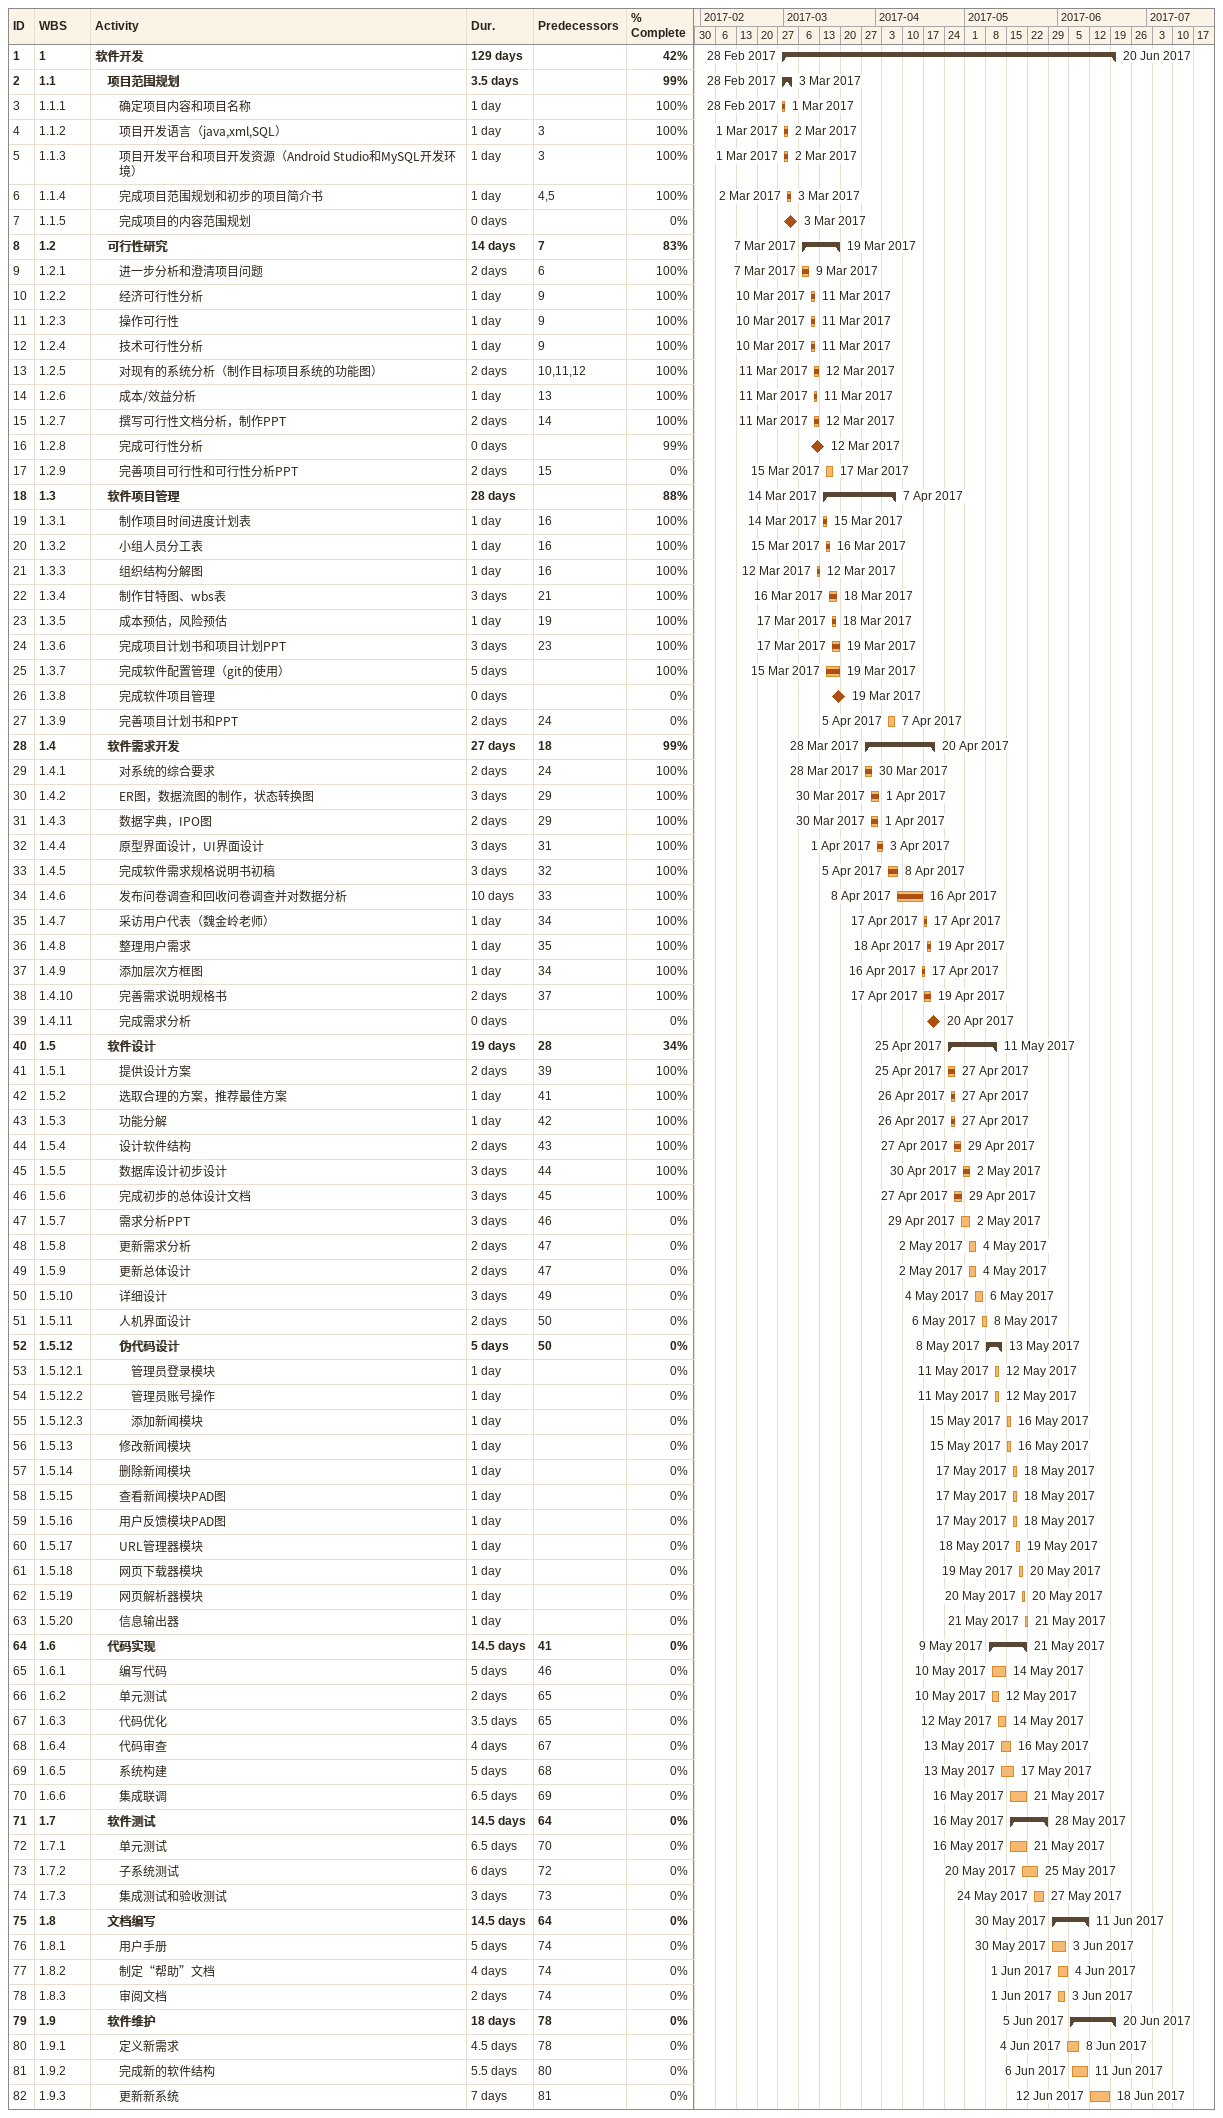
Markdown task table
| ID | WBS | Task | Duration | Start | Finish | Predecessors | % complete |
|---|---|---|---|---|---|---|---|
| 1 | 1 | **软件开发** | 129d | 2017-02-28 | 2017-06-20 |  | 42 |
| 2 | 1.1 | **项目范围规划** | 3.5d | 2017-02-28 | 2017-03-03 |  | 99 |
| 3 | 1.1.1 | 确定项目内容和项目名称 | 1d | 2017-02-28 | 2017-03-01 |  | 100 |
| 4 | 1.1.2 | 项目开发语言（java,xml,SQL） | 1d | 2017-03-01 | 2017-03-02 | 3 | 100 |
| 5 | 1.1.3 | 项目开发平台和项目开发资源（Android Studio和MySQL开发环境） | 1d | 2017-03-01 | 2017-03-02 | 3 | 100 |
| 6 | 1.1.4 | 完成项目范围规划和初步的项目简介书 | 1d | 2017-03-02 | 2017-03-03 | 4, 5 | 100 |
| 7 | 1.1.5 | 完成项目的内容范围规划 | 0d | 2017-03-03 | 2017-03-03 |  | 0 |
| 8 | 1.2 | **可行性研究** | 14d | 2017-03-07 | 2017-03-19 | 7 | 83 |
| 9 | 1.2.1 | 进一步分析和澄清项目问题 | 2d | 2017-03-07 | 2017-03-09 | 6 | 100 |
| 10 | 1.2.2 | 经济可行性分析 | 1d | 2017-03-10 | 2017-03-11 | 9 | 100 |
| 11 | 1.2.3 | 操作可行性 | 1d | 2017-03-10 | 2017-03-11 | 9 | 100 |
| 12 | 1.2.4 | 技术可行性分析 | 1d | 2017-03-10 | 2017-03-11 | 9 | 100 |
| 13 | 1.2.5 | 对现有的系统分析（制作目标项目系统的功能图） | 2d | 2017-03-11 | 2017-03-12 | 10, 11, 12 | 100 |
| 14 | 1.2.6 | 成本/效益分析 | 1d | 2017-03-11 | 2017-03-11 | 13 | 100 |
| 15 | 1.2.7 | 撰写可行性文档分析，制作PPT | 2d | 2017-03-11 | 2017-03-12 | 14 | 100 |
| 16 | 1.2.8 | 完成可行性分析 | 0d | 2017-03-12 | 2017-03-12 |  | 99 |
| 17 | 1.2.9 | 完善项目可行性和可行性分析PPT | 2d | 2017-03-15 | 2017-03-17 | 15 | 0 |
| 18 | 1.3 | **软件项目管理** | 28d | 2017-03-14 | 2017-04-07 |  | 88 |
| 19 | 1.3.1 | 制作项目时间进度计划表 | 1d | 2017-03-14 | 2017-03-15 | 16 | 100 |
| 20 | 1.3.2 | 小组人员分工表 | 1d | 2017-03-15 | 2017-03-16 | 16 | 100 |
| 21 | 1.3.3 | 组织结构分解图 | 1d | 2017-03-12 | 2017-03-12 | 16 | 100 |
| 22 | 1.3.4 | 制作甘特图、wbs表 | 3d | 2017-03-16 | 2017-03-18 | 21 | 100 |
| 23 | 1.3.5 | 成本预估，风险预估 | 1d | 2017-03-17 | 2017-03-18 | 19 | 100 |
| 24 | 1.3.6 | 完成项目计划书和项目计划PPT | 3d | 2017-03-17 | 2017-03-19 | 23 | 100 |
| 25 | 1.3.7 | 完成软件配置管理（git的使用） | 5d | 2017-03-15 | 2017-03-19 |  | 100 |
| 26 | 1.3.8 | 完成软件项目管理 | 0d | 2017-03-19 | 2017-03-19 |  | 0 |
| 27 | 1.3.9 | 完善项目计划书和PPT | 2d | 2017-04-05 | 2017-04-07 | 24 | 0 |
| 28 | 1.4 | **软件需求开发** | 27d | 2017-03-28 | 2017-04-20 | 18 | 99 |
| 29 | 1.4.1 | 对系统的综合要求 | 2d | 2017-03-28 | 2017-03-30 | 24 | 100 |
| 30 | 1.4.2 | ER图，数据流图的制作，状态转换图 | 3d | 2017-03-30 | 2017-04-01 | 29 | 100 |
| 31 | 1.4.3 | 数据字典，IPO图 | 2d | 2017-03-30 | 2017-04-01 | 29 | 100 |
| 32 | 1.4.4 | 原型界面设计，UI界面设计 | 3d | 2017-04-01 | 2017-04-03 | 31 | 100 |
| 33 | 1.4.5 | 完成软件需求规格说明书初稿 | 3d | 2017-04-05 | 2017-04-08 | 32 | 100 |
| 34 | 1.4.6 | 发布问卷调查和回收问卷调查并对数据分析 | 10d | 2017-04-08 | 2017-04-16 | 33 | 100 |
| 35 | 1.4.7 | 采访用户代表（魏金岭老师） | 1d | 2017-04-17 | 2017-04-17 | 34 | 100 |
| 36 | 1.4.8 | 整理用户需求 | 1d | 2017-04-18 | 2017-04-19 | 35 | 100 |
| 37 | 1.4.9 | 添加层次方框图 | 1d | 2017-04-16 | 2017-04-17 | 34 | 100 |
| 38 | 1.4.10 | 完善需求说明规格书 | 2d | 2017-04-17 | 2017-04-19 | 37 | 100 |
| 39 | 1.4.11 | 完成需求分析 | 0d | 2017-04-20 | 2017-04-20 |  | 0 |
| 40 | 1.5 | **软件设计** | 19d | 2017-04-25 | 2017-05-11 | 28 | 34 |
| 41 | 1.5.1 | 提供设计方案 | 2d | 2017-04-25 | 2017-04-27 | 39 | 100 |
| 42 | 1.5.2 | 选取合理的方案，推荐最佳方案 | 1d | 2017-04-26 | 2017-04-27 | 41 | 100 |
| 43 | 1.5.3 | 功能分解 | 1d | 2017-04-26 | 2017-04-27 | 42 | 100 |
| 44 | 1.5.4 | 设计软件结构 | 2d | 2017-04-27 | 2017-04-29 | 43 | 100 |
| 45 | 1.5.5 | 数据库设计初步设计 | 3d | 2017-04-30 | 2017-05-02 | 44 | 100 |
| 46 | 1.5.6 | 完成初步的总体设计文档 | 3d | 2017-04-27 | 2017-04-29 | 45 | 100 |
| 47 | 1.5.7 | 需求分析PPT | 3d | 2017-04-29 | 2017-05-02 | 46 | 0 |
| 48 | 1.5.8 | 更新需求分析 | 2d | 2017-05-02 | 2017-05-04 | 47 | 0 |
| 49 | 1.5.9 | 更新总体设计 | 2d | 2017-05-02 | 2017-05-04 | 47 | 0 |
| 50 | 1.5.10 | 详细设计 | 3d | 2017-05-04 | 2017-05-06 | 49 | 0 |
| 51 | 1.5.11 | 人机界面设计 | 2d | 2017-05-06 | 2017-05-08 | 50 | 0 |
| 52 | 1.5.12 | **伪代码设计** | 5d | 2017-05-08 | 2017-05-13 | 50 | 0 |
| 53 | 1.5.12.1 | 管理员登录模块 | 1d | 2017-05-11 | 2017-05-12 |  | 0 |
| 54 | 1.5.12.2 | 管理员账号操作 | 1d | 2017-05-11 | 2017-05-12 |  | 0 |
| 55 | 1.5.12.3 | 添加新闻模块 | 1d | 2017-05-15 | 2017-05-16 |  | 0 |
| 56 | 1.5.13 | 修改新闻模块 | 1d | 2017-05-15 | 2017-05-16 |  | 0 |
| 57 | 1.5.14 | 删除新闻模块 | 1d | 2017-05-17 | 2017-05-18 |  | 0 |
| 58 | 1.5.15 | 查看新闻模块PAD图 | 1d | 2017-05-17 | 2017-05-18 |  | 0 |
| 59 | 1.5.16 | 用户反馈模块PAD图 | 1d | 2017-05-17 | 2017-05-18 |  | 0 |
| 60 | 1.5.17 | URL管理器模块 | 1d | 2017-05-18 | 2017-05-19 |  | 0 |
| 61 | 1.5.18 | 网页下载器模块 | 1d | 2017-05-19 | 2017-05-20 |  | 0 |
| 62 | 1.5.19 | 网页解析器模块 | 1d | 2017-05-20 | 2017-05-20 |  | 0 |
| 63 | 1.5.20 | 信息输出器 | 1d | 2017-05-21 | 2017-05-21 |  | 0 |
| 64 | 1.6 | **代码实现** | 14.5d | 2017-05-09 | 2017-05-21 | 41 | 0 |
| 65 | 1.6.1 | 编写代码 | 5d | 2017-05-10 | 2017-05-14 | 46 | 0 |
| 66 | 1.6.2 | 单元测试 | 2d | 2017-05-10 | 2017-05-12 | 65 | 0 |
| 67 | 1.6.3 | 代码优化 | 3.5d | 2017-05-12 | 2017-05-14 | 65 | 0 |
| 68 | 1.6.4 | 代码审查 | 4d | 2017-05-13 | 2017-05-16 | 67 | 0 |
| 69 | 1.6.5 | 系统构建 | 5d | 2017-05-13 | 2017-05-17 | 68 | 0 |
| 70 | 1.6.6 | 集成联调 | 6.5d | 2017-05-16 | 2017-05-21 | 69 | 0 |
| 71 | 1.7 | **软件测试** | 14.5d | 2017-05-16 | 2017-05-28 | 64 | 0 |
| 72 | 1.7.1 | 单元测试 | 6.5d | 2017-05-16 | 2017-05-21 | 70 | 0 |
| 73 | 1.7.2 | 子系统测试 | 6d | 2017-05-20 | 2017-05-25 | 72 | 0 |
| 74 | 1.7.3 | 集成测试和验收测试 | 3d | 2017-05-24 | 2017-05-27 | 73 | 0 |
| 75 | 1.8 | **文档编写** | 14.5d | 2017-05-30 | 2017-06-11 | 64 | 0 |
| 76 | 1.8.1 | 用户手册 | 5d | 2017-05-30 | 2017-06-03 | 74 | 0 |
| 77 | 1.8.2 | 制定“帮助”文档 | 4d | 2017-06-01 | 2017-06-04 | 74 | 0 |
| 78 | 1.8.3 | 审阅文档 | 2d | 2017-06-01 | 2017-06-03 | 74 | 0 |
| 79 | 1.9 | **软件维护** | 18d | 2017-06-05 | 2017-06-20 | 78 | 0 |
| 80 | 1.9.1 | 定义新需求 | 4.5d | 2017-06-04 | 2017-06-08 | 78 | 0 |
| 81 | 1.9.2 | 完成新的软件结构 | 5.5d | 2017-06-06 | 2017-06-11 | 80 | 0 |
| 82 | 1.9.3 | 更新新系统 | 7d | 2017-06-12 | 2017-06-18 | 81 | 0 |
